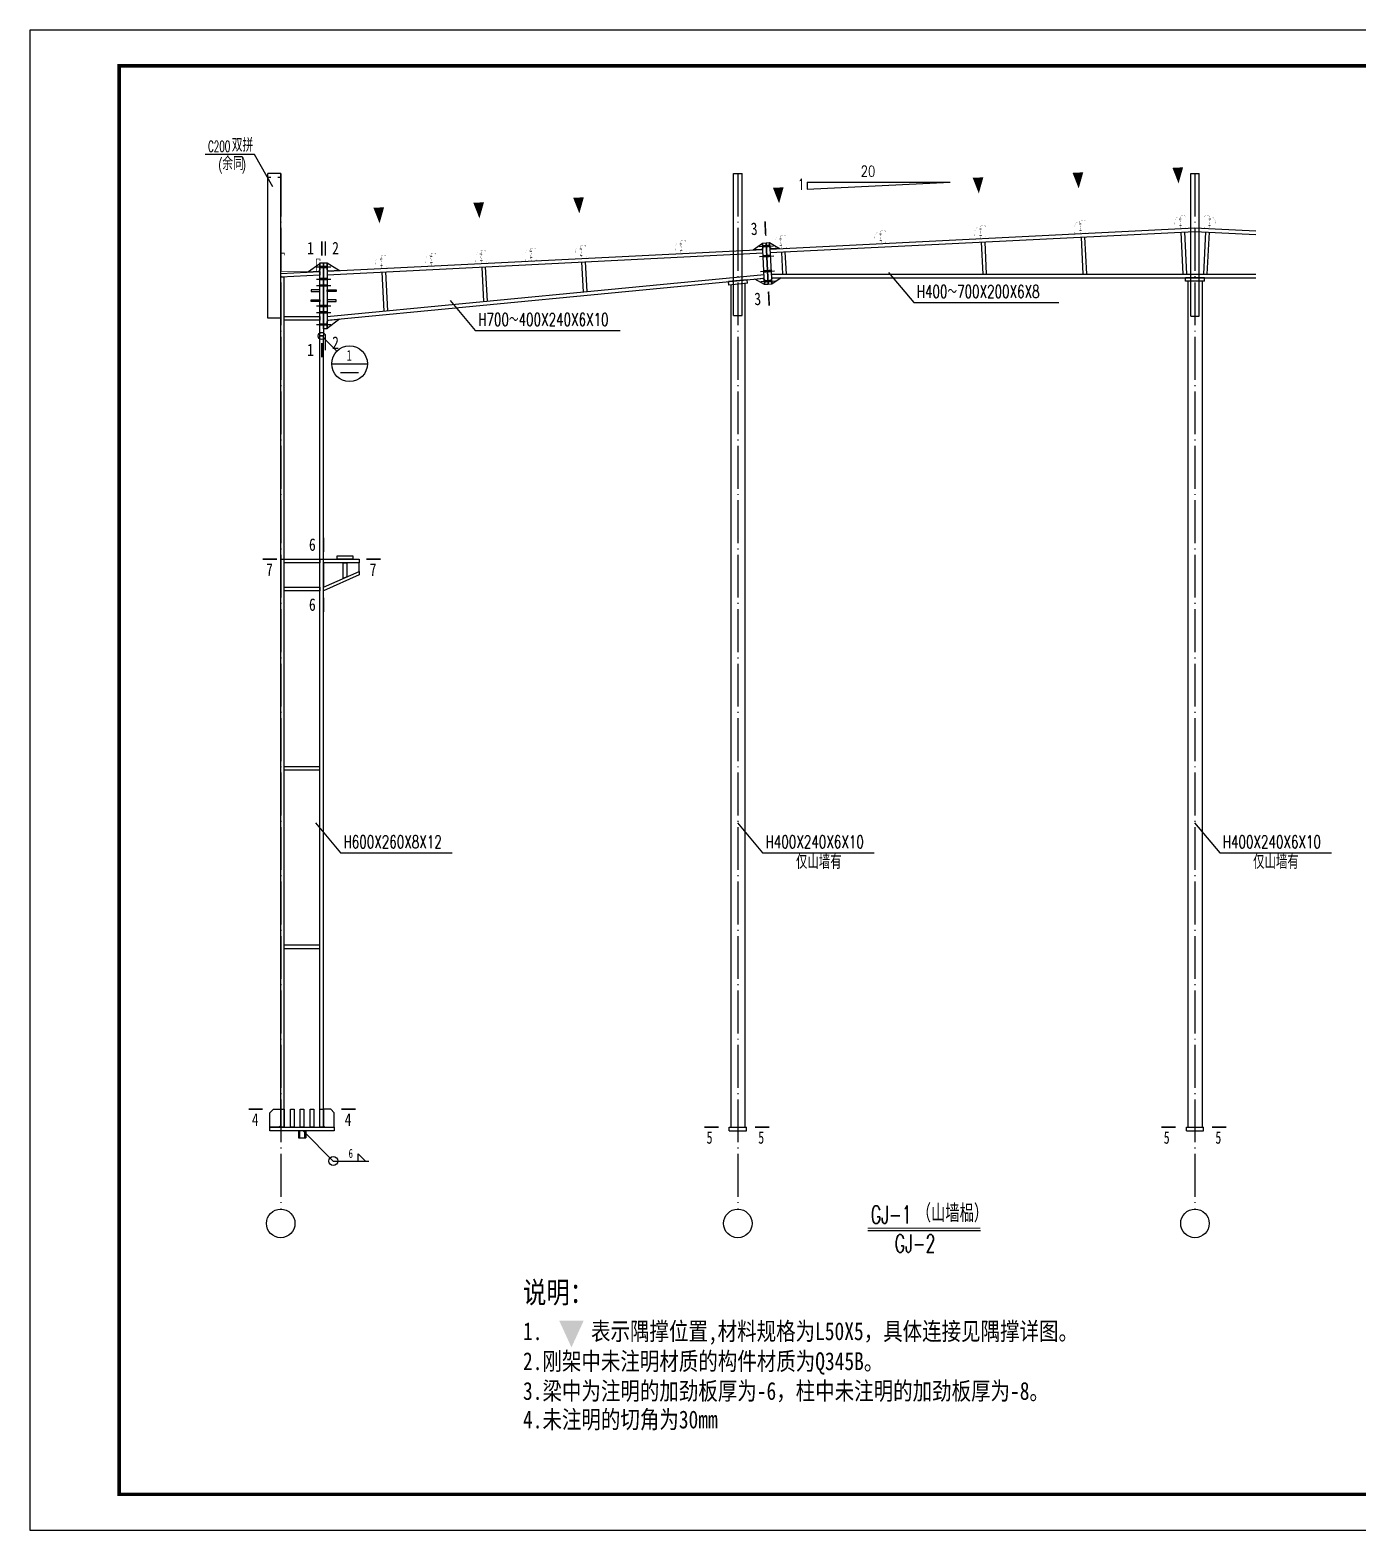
# Model space of a CAD drawing. Extents: x 40002367 to 40460080, y 192184 to 372766.
# Drawn here: x 40385780 to 40422964, y 238378 to 280378 of the extents above; entities that cross this region are included whole.
import ezdxf
from ezdxf.enums import TextEntityAlignment as Align

# ---------------------------------------------------------------- set-up
doc = ezdxf.new("R2010")
doc.units = 0
doc.header["$LTSCALE"] = 1000
doc.header["$MEASUREMENT"] = 0
doc.linetypes.add('ACAD_ISO04W100', pattern=[30.5, 24, -3, 0.5, -3])
doc.layers.get('0').update_dxf_attribs({"linetype": 'CONTINUOUS'})
for name, color, linetype in [('10', 7, 'CONTINUOUS'), ('112', 253, 'CONTINUOUS'), ('114', 2, 'CONTINUOUS'), ('116', 1, 'CONTINUOUS'), ('13', 2, 'CONTINUOUS'), ('14', 2, 'CONTINUOUS'), ('DIM', 3, 'CONTINUOUS'), ('DOTE', 1, 'ACAD_ISO04W100'), ('PUB_TEXT', 7, 'CONTINUOUS'), ('PUB_TITLE', 4, 'CONTINUOUS'), ('墙线', 30, 'CONTINUOUS'), ('墙线__粗线', 7, 'CONTINUOUS'), ('柱子', 3, 'CONTINUOUS'), ('标注', 4, 'CONTINUOUS'), ('檩托', 151, 'CONTINUOUS'), ('法兰板', 2, 'CONTINUOUS'), ('焊缝标注', 253, 'CONTINUOUS'), ('索引符号标注', 253, 'CONTINUOUS'), ('隅撑', 1, 'CONTINUOUS')]:
    doc.layers.add(name, color=color, linetype=linetype)
doc.layers.add('PUB_WINDW', color=7, linetype='CONTINUOUS', plot=False)
doc.styles.add('-宋体', font='', dxfattribs={"width": 0.8})
doc.styles.add('_HZTXT', font='txt.shx', dxfattribs={"width": 0.8, "bigfont": 'hztxt.shx'})
doc.styles.add('_SIMPLEX', font='SIMPLEX', dxfattribs={"width": 0.8})
doc.styles.add('_TXT', font='SIMPLEX.shx', dxfattribs={"width": 0.6})
doc.styles.add('DIM_FONT', font='SIMPLEX.shx', dxfattribs={"width": 0.8})
doc.styles.add('DX', font='romans.shx', dxfattribs={"bigfont": 'hztxt.shx'})
doc.styles.get('-宋体').set_extended_font_data('SimSun')

# ---------------------------------------------------------------- blocks, each defined once
blk = doc.blocks.new('A$C097124DE')
at = {"layer": '檩托'}
for points, const_width in [([(90, 5), (81, 184), (75, 184), (76, 157), (28, 155), (1, 109), (6, 1), (90, 5)], 1), ([(65, 139), (98, 140)], 10), ([(69, 49), (103, 50)], 10), ([(76, 157), (84, 4)], 1)]:
    blk.add_lwpolyline(points, dxfattribs=dict(at, const_width=const_width))
at = {"layer": '檩托', "const_width": 1}
blk.add_lwpolyline([(159, 28), (160, 8), (90, 5), (81, 184), (151, 188), (152, 168), (149, 168), (148, 185), (83, 182), (92, 7), (157, 11), (156, 28)], close=True, dxfattribs=at)
blk = doc.blocks.new('A$C351B0861')
at = {"layer": '隅撑'}
blk.add_lwpolyline([(150, 444, 300, 0, 0), (172, 0, 0, 0, 0)], format="xyseb", dxfattribs=at)

msp = doc.modelspace()

# ---------------------------------------------------------------- linework, layer by layer
for p, q in [((40392439.1, 272313.1), (40392439.1, 276359.1)), ((40392799.1, 276359.1), (40392439.1, 276359.1)), ((40392439.1, 276259), (40392519.5, 276259)), ((40392718.6, 276259), (40392799.1, 276259)), ((40392799.1, 272313.1), (40392799.1, 276359.1)), ((40405479.1, 276359.1), (40405719.2, 276359.1)), ((40405479.1, 272388.5, -212.1), (40405479.1, 276359.1, -200)), ((40405719.2, 272388.5, -212.1), (40405719.2, 276359.1, -200)), ((40407540.2, 276118.5), (40407540.2, 275918.5)), ((40407540.2, 276118.5), (40411540.2, 276118.5)), ((40407540.2, 275918.5), (40411540.2, 276118.5)), ((40418279.1, 276359.1), (40418519.2, 276359.1)), ((40418279.1, 272368.4, -408.2), (40418279.1, 276359.1, -200)), ((40418519.2, 272368.4, -408.2), (40418519.2, 276359.1, -200)), ((40418004.6, 274719.2), (40418063.5, 273540.8)), ((40418104.4, 274724.2), (40418163.6, 273540.8)), ((40418693.7, 274724.2), (40418634.5, 273540.8)), ((40418793.6, 274719.2), (40418734.7, 273540.8)), ((40412411.6, 274439.6), (40412456.5, 273540.4)), ((40412511.4, 274444.5), (40412556.6, 273540.4)), ((40415208.1, 274579.4), (40415260, 273540.6)), ((40415307.9, 274584.4), (40415360.1, 273540.6)), ((40401225.5, 273880.3), (40401267.4, 273042.4)), ((40401325.4, 273885.2), (40401367.1, 273052)), ((40406818.5, 274159.9), (40406849.5, 273540.1)), ((40406918.4, 274164.9), (40406949.7, 273540.1)), ((40395632.5, 273600.6), (40395687.3, 272504.9)), ((40395732.4, 273605.6), (40395786.9, 272514.5)), ((40398429, 273740.4), (40398477.4, 272773.7)), ((40398528.9, 273745.4), (40398577, 272783.3)), ((40405399.1, 273241.5, -213.4), (40405399.1, 249659.1, -349.5)), ((40405799.1, 273280, -213.3), (40405799.1, 249659.1, -350)), ((40418199.1, 273342.9, -409.4), (40418199.1, 249659.1, -349.5)), ((40418599.1, 273342.9, -409.4), (40418599.1, 249659.1, -350)), ((40392799.1, 272313.1), (40392439.1, 272313.1)), ((40405479.1, 272388.5, -212.1), (40405719.2, 272388.5, -212.1)), ((40418279.1, 272368.4, -408.2), (40418519.2, 272368.4, -408.2)), ((40392899.1, 259759.1), (40393899.1, 259759.1)), ((40392899.1, 259659.1), (40393899.1, 259659.1)), ((40392899.1, 254759.1), (40393899.1, 254759.1)), ((40392899.1, 254659.1), (40393899.1, 254659.1)), ((40405359.1, 249559.1), (40405839.1, 249559.1)), ((40418159.1, 249559.1), (40418639.1, 249559.1)), ((40409238.6, 246767.3, 200), (40412392.9, 246767.3, 200))]:
    msp.add_line(p, q)
at = {"layer": '10', "const_width": 45}
for points in [[(40406360.1, 275018.1), (40406380.1, 274618.6)], [(40393949.1, 274460.4), (40393949.1, 274060.4)], [(40394049.1, 274460.4), (40394049.1, 274060.4)], [(40406478.2, 272656.4), (40406458.2, 273055.9)], [(40394049.1, 271411.5), (40394049.1, 271811.5)], [(40393949.1, 271211.5), (40393949.1, 271611.5)], [(40393999.1, 266159.1), (40393999.1, 265759.1)], [(40392299.1, 265559.1), (40392699.1, 265559.1)], [(40395599.1, 265559.1), (40395199.1, 265559.1)], [(40393999.1, 264079.1), (40393999.1, 264479.1)], [(40391899.1, 250159.1), (40392299.1, 250159.1)], [(40394899.1, 250159.1), (40394499.1, 250159.1)]]:
    msp.add_lwpolyline(points, dxfattribs=at)
at = {"layer": '10', "const_width": 45, "elevation": -2.1}
for points in [[(40404659.1, 249659), (40405059.1, 249659)], [(40406477.5, 249659), (40406077.5, 249659)], [(40417459.1, 249659), (40417859.1, 249659)], [(40419277.5, 249659), (40418877.5, 249659)]]:
    msp.add_lwpolyline(points, dxfattribs=at)
at = {"layer": '112'}
for centre in [(40392799.1, 246961.3), (40405599.1, 246961.3), (40418399.1, 246961.3)]:
    msp.add_circle(centre, 400, dxfattribs=at)
at = {"layer": '114'}
for p, q in [((40406194.8, 274319), (40406594.3, 274338.9)), ((40406208.8, 274039.3), (40406608.3, 274059.3)), ((40393799.1, 273744.1), (40394199.1, 273744.1)), ((40406230, 273615.3), (40406629.5, 273635.3)), ((40393799.1, 273403.9), (40394199.1, 273403.9)), ((40393799.1, 273223.9), (40394199.1, 273223.9)), ((40406244, 273335.6), (40406643.5, 273355.6)), ((40393799.1, 272652), (40394199.1, 272652)), ((40393799.1, 272472), (40394199.1, 272472)), ((40393799.1, 272131.5), (40394199.1, 272131.5))]:
    msp.add_line(p, q, dxfattribs=at)
at = {"layer": '114', "color": 1, "const_width": 70}
for points in [[(40406294.7, 274324), (40406494.5, 274333.9)], [(40406308.7, 274044.3), (40406508.4, 274054.3)], [(40393899.1, 273744.1), (40394099.1, 273744.1)], [(40393899.1, 273403.9), (40394099.1, 273403.9)], [(40406329.9, 273620.3), (40406529.6, 273630.3)], [(40393899.1, 273223.9), (40394099.1, 273223.9)], [(40406343.9, 273340.6), (40406543.6, 273350.6)], [(40393899.1, 272652), (40394099.1, 272652)], [(40393899.1, 272472), (40394099.1, 272472)], [(40393899.1, 272131.5), (40394099.1, 272131.5)]]:
    msp.add_lwpolyline(points, dxfattribs=at)
at = {"layer": '116'}
for points in [[(40393299.1, 249559.1), (40393299.1, 249359.1)], [(40393329.1, 249559.1), (40393329.1, 249359.1)], [(40393469.1, 249559.1), (40393469.1, 249359.1)], [(40393499.1, 249559.1), (40393499.1, 249359.1)], [(40393299.1, 249359.1), (40393499.1, 249359.1)]]:
    msp.add_lwpolyline(points, dxfattribs=at)
at = {"layer": '13'}
for p, q in [((40405359.1, 249559.1, 4.1), (40405359.1, 249659.1, 4.1)), ((40405359.1, 249659.1, 4.1), (40405839.1, 249659.1, 4.1)), ((40405839.1, 249559.1, 4.1), (40405839.1, 249659.1, 4.1)), ((40418159.1, 249559.1, 4.1), (40418159.1, 249659.1, 4.1)), ((40418159.1, 249659.1, 4.1), (40418639.1, 249659.1, 4.1)), ((40418639.1, 249559.1, 4.1), (40418639.1, 249659.1, 4.1))]:
    msp.add_line(p, q, dxfattribs=at)
at = {"layer": '14'}
for points in [[(40406029.5, 274220.6), (40406290.2, 274413.8)], [(40406297.2, 274274), (40406259.2, 274232.1)], [(40406290.2, 274413.8), (40406390.1, 274418.8)], [(40406348.4, 273250.7), (40406290.2, 274413.8)], [(40406290.2, 274413.8), (40406297.2, 274274)], [(40406390.1, 274418.8), (40406490, 274423.8)], [(40406390.1, 274418.8), (40406448.2, 273255.7)], [(40406448.2, 273255.7), (40406390.1, 274418.8)], [(40406490, 274423.8), (40406548.1, 273260.7)], [(40406496.9, 274284), (40406490, 274423.8)], [(40406490, 274423.8), (40406768.6, 274257.5)], [(40406538.9, 274246.1), (40406496.9, 274284)], [(40393549.5, 273596.6), (40393899.1, 273844.1)], [(40393899.1, 271811.5), (40393899.1, 273860.4)], [(40393899.1, 273860.4), (40393999.1, 273860.4)], [(40393899.1, 273844.1), (40393899.1, 273654.1)], [(40393999.1, 273860.4), (40393999.1, 271811.5)], [(40393999.1, 272011.5), (40393999.1, 273860.4)], [(40393999.1, 273860.4), (40394099.1, 273860.4)], [(40394099.1, 273860.4), (40394099.1, 272011.5)], [(40394099.1, 273664.1), (40394099.1, 273854.1)], [(40394099.1, 273854.1), (40394448.6, 273641.5)], [(40406259.2, 274232.1), (40406029.5, 274220.6)], [(40406768.6, 274257.5), (40406538.9, 274246.1)], [(40392799.1, 273559.1), (40393899.1, 273614.1)], [(40392799.1, 273458.9), (40392799.1, 273559.1)], [(40393899.1, 273513.9), (40392799.1, 273458.9)], [(40393859.1, 273612.1), (40393549.5, 273596.6)], [(40393899.1, 273654.1), (40393859.1, 273612.1)], [(40393899.1, 273614.1), (40393899.1, 273513.9)], [(40394139, 273626.1), (40394099.1, 273664.1)], [(40394448.6, 273641.5), (40394139, 273626.1)], [(40406070.6, 273404.6), (40406299.6, 273426.6)], [(40406299.6, 273426.6), (40406341.4, 273390.5)], [(40406541.1, 273400.1), (40406579.1, 273440.1)], [(40406809.1, 273440.1), (40406548.1, 273260.3)], [(40406579.1, 273440.1), (40406809.1, 273440.1)], [(40393899.1, 273103.9), (40393649.1, 273103.9)], [(40393649.1, 273103.9), (40393649.1, 273053.9)], [(40393649.1, 273053.9), (40393899.1, 273053.9)], [(40393899.1, 273053.9), (40393899.1, 273103.9)], [(40394099.1, 273103.9), (40394349.1, 273103.9)], [(40394099.1, 273053.9), (40394099.1, 273103.9)], [(40394349.1, 273053.9), (40394099.1, 273053.9)], [(40394349.1, 273103.9), (40394349.1, 273053.9)], [(40406348.4, 273250.7), (40406070.6, 273404.6)], [(40406341.4, 273390.5), (40406348.4, 273250.7)], [(40406448.2, 273255.7), (40406348.4, 273250.7)], [(40406548.1, 273260.7), (40406448.2, 273255.7)], [(40406548.1, 273260.3), (40406541.1, 273400.1)], [(40393649.1, 272772), (40393649.1, 272822)], [(40393649.1, 272822), (40393899.1, 272822)], [(40393899.1, 272772), (40393649.1, 272772)], [(40393899.1, 272822), (40393899.1, 272772)], [(40394349.1, 272822), (40394099.1, 272822)], [(40394099.1, 272822), (40394099.1, 272772)], [(40394099.1, 272772), (40394349.1, 272772)], [(40394349.1, 272772), (40394349.1, 272822)], [(40392899.1, 272351.7), (40393899.1, 272351.7)], [(40392899.1, 272251.7), (40392899.1, 272351.7)], [(40393899.1, 272251.7), (40392899.1, 272251.7)], [(40393899.1, 272351.7), (40393899.1, 272251.7)], [(40394447.5, 272285.1), (40394099.1, 272021.5)], [(40394099.1, 272211.5), (40394138.9, 272255.3)], [(40394099.1, 272021.5), (40394099.1, 272211.5)], [(40394138.9, 272255.3), (40394447.5, 272285.1)], [(40393999.1, 271811.5), (40393899.1, 271811.5)], [(40394099.1, 272011.5), (40393999.1, 272011.5)], [(40392899.1, 265559.1), (40393899.1, 265559.1)], [(40392899.1, 265459.1), (40392899.1, 265559.1)], [(40393899.1, 265459.1), (40392899.1, 265459.1)], [(40393899.1, 265559.1), (40393899.1, 265459.1)], [(40393999.1, 265559.1), (40394999.1, 265559.1)], [(40393999.1, 265459.1), (40393999.1, 265559.1)], [(40394999.1, 265459.1), (40393999.1, 265459.1)], [(40393999.1, 265459.1), (40393999.1, 264779.1)], [(40394999.1, 265459.1), (40393999.1, 265459.1)], [(40394379.1, 265659.1), (40394819.1, 265659.1)], [(40394379.1, 265559.1), (40394379.1, 265659.1)], [(40394819.1, 265559.1), (40394379.1, 265559.1)], [(40394549.1, 265021.1), (40394549.1, 265459.1)], [(40394549.1, 265459.1), (40394649.1, 265459.1)], [(40394649.1, 265459.1), (40394649.1, 265065.1)], [(40394819.1, 265659.1), (40394819.1, 265559.1)], [(40394999.1, 265559.1), (40394999.1, 265459.1)], [(40394999.1, 265219.1), (40394999.1, 265459.1)], [(40393999.1, 264779.1), (40394999.1, 265219.1)], [(40393999.1, 264779.1), (40394999.1, 265219.1)], [(40394999.1, 265119.1), (40393999.1, 264679.1)], [(40394649.1, 265065.1), (40394549.1, 265021.1)], [(40394999.1, 265219.1), (40394999.1, 265119.1)], [(40392899.1, 264779.1), (40393899.1, 264779.1)], [(40392899.1, 264679.1), (40392899.1, 264779.1)], [(40393899.1, 264679.1), (40392899.1, 264679.1)], [(40393899.1, 264779.1), (40393899.1, 264679.1)], [(40393999.1, 264679.1), (40393999.1, 264779.1)], [(40392499.1, 250059.1), (40392599.1, 250159.1)], [(40392499.1, 249659.1), (40392499.1, 250059.1)], [(40392599.1, 250159.1), (40392799.1, 250159.1)], [(40392799.1, 250159.1), (40392799.1, 249699.1)], [(40392799.1, 249659.1), (40392799.1, 250159.1)], [(40392799.1, 250159.1), (40392899.1, 250159.1)], [(40392899.1, 250159.1), (40392899.1, 249659.1)], [(40393074.1, 249659.1), (40393074.1, 250159.1)], [(40393074.1, 250159.1), (40393174.1, 250159.1)], [(40393174.1, 250159.1), (40393174.1, 249659.1)], [(40393349.1, 249659.1), (40393349.1, 250159.1)], [(40393349.1, 250159.1), (40393449.1, 250159.1)], [(40393449.1, 250159.1), (40393449.1, 249659.1)], [(40393624.1, 249659.1), (40393624.1, 250159.1)], [(40393624.1, 250159.1), (40393724.1, 250159.1)], [(40393724.1, 250159.1), (40393724.1, 249659.1)], [(40393899.1, 249659.1), (40393899.1, 250159.1)], [(40393899.1, 250159.1), (40393999.1, 250159.1)], [(40393999.1, 250159.1), (40393999.1, 249699.1)], [(40394199.1, 250159.1), (40393999.1, 250159.1)], [(40393999.1, 250159.1), (40393999.1, 249659.1)], [(40394299.1, 250059.1), (40394199.1, 250159.1)], [(40394299.1, 249659.1), (40394299.1, 250059.1)], [(40392499.1, 249559.1), (40392499.1, 249659.1)], [(40392499.1, 249659.1), (40394299.1, 249659.1)], [(40392759.1, 249659.1), (40392499.1, 249659.1)], [(40394299.1, 249559.1), (40392499.1, 249559.1)], [(40392799.1, 249699.1), (40392759.1, 249659.1)], [(40392899.1, 249659.1), (40392799.1, 249659.1)], [(40393174.1, 249659.1), (40393074.1, 249659.1)], [(40393449.1, 249659.1), (40393349.1, 249659.1)], [(40393724.1, 249659.1), (40393624.1, 249659.1)], [(40393999.1, 249659.1), (40393899.1, 249659.1)], [(40393999.1, 249699.1), (40394039.1, 249659.1)], [(40394039.1, 249659.1), (40394299.1, 249659.1)], [(40394299.1, 249659.1), (40394299.1, 249559.1)]]:
    msp.add_lwpolyline(points, dxfattribs=at)
at = {"layer": 'DOTE', "ltscale": 0.05}
for p, q in [((40392799.1, 276359.1), (40392799.1, 247361.3)), ((40405599.1, 276359.1), (40405599.1, 247361.3)), ((40418399.1, 276359.1), (40418399.1, 247361.3))]:
    msp.add_line(p, q, dxfattribs=at)
at = {"layer": 'PUB_TEXT'}
for p, q in [((40392069.5, 276895.3, 200), (40390689, 276895.3, 200)), ((40392575.5, 275985.7, 200), (40392069.5, 276895.3, 200))]:
    msp.add_line(p, q, dxfattribs=at)
at = {"layer": 'PUB_TITLE'}
msp.add_lwpolyline([(40385779.9, 238378), (40460079.9, 238378), (40460079.9, 280378), (40385779.9, 280378)], close=True, dxfattribs=at)
at = {"layer": 'PUB_TITLE', "const_width": 100}
msp.add_lwpolyline([(40388279.9, 239378), (40459079.9, 239378), (40459079.9, 279378), (40388279.9, 279378)], close=True, dxfattribs=at)
at = {"layer": 'PUB_WINDW', "const_width": 33.3, "elevation": 200}
msp.add_lwpolyline([(40409238.6, 246830.2), (40412392.9, 246830.2)], dxfattribs=at)
at = {"layer": '墙线', "const_width": 20}
msp.add_lwpolyline([(40392899.1, 274069.1), (40392899.1, 274129.1), (40392799.1, 274129.1), (40392799.1, 273609.1), (40393799.1, 273609.1), (40393799.1, 273969.1), (40393899.1, 273969.1), (40393899.1, 273907)], dxfattribs=at)
at = {"layer": '墙线__粗线'}
msp.add_circle((40393949.1, 271811.5), 100, dxfattribs=at)
at = {"layer": '柱子'}
for points in [[(40406498.9, 274244.1), (40418399.1, 274839.1)], [(40406503.9, 274144.2), (40418399.1, 274738.9)], [(40418399.1, 274839.1), (40420098.7, 274754.1)], [(40418399.1, 274738.9), (40420098.7, 274654)], [(40394099.1, 273624.1), (40406299.2, 274234.1)], [(40394099.1, 273523.9), (40406304.2, 274134.2)], [(40392799.1, 273458.9), (40392899.1, 273463.9)], [(40392799.1, 265559.1), (40392799.1, 273458.9)], [(40392899.1, 265559.1), (40392899.1, 273463.9)], [(40394099.1, 272352), (40406334.4, 273530.4)], [(40394099.1, 272251.5), (40406339.4, 273430.5)], [(40406534.1, 273540.1), (40418399.1, 273540.8)], [(40406539.1, 273440.1), (40418399.1, 273440.8)], [(40418399.1, 273540.8), (40420098.7, 273540.7)], [(40418399.1, 273440.8), (40420098.7, 273440.7)], [(40393899.1, 265559.1), (40393899.1, 271811.5)], [(40393899.1, 271811.5), (40393999.1, 271811.5)], [(40393999.1, 265559.1), (40393999.1, 271811.5)], [(40392799.1, 249659.1), (40392799.1, 265559.1)], [(40392799.1, 265559.1), (40392899.1, 265559.1)], [(40392899.1, 249659.1), (40392899.1, 265559.1)], [(40392899.1, 265559.1), (40393899.1, 265559.1)], [(40393899.1, 249659.1), (40393899.1, 265559.1)], [(40393899.1, 265559.1), (40393999.1, 265559.1)], [(40393999.1, 249659.1), (40393999.1, 265559.1)]]:
    msp.add_lwpolyline(points, dxfattribs=at)
at = {"layer": '标注'}
for p, q in [((40409820, 273587.8), (40410524.6, 272745)), ((40397541.9, 272803.1), (40398246.6, 271960.3)), ((40410524.6, 272745), (40414583.6, 272745)), ((40398246.6, 271960.3), (40402305.6, 271960.3)), ((40393771.6, 258178.5, -597.1), (40394476.3, 257335.7, -597.1)), ((40405588.5, 258178.5, -597.1), (40406293.2, 257335.7, -597.1)), ((40418388.5, 258178.5, -597.1), (40419093.2, 257335.7, -597.1)), ((40394476.3, 257335.7, -597.1), (40397603.7, 257335.7, -597.1)), ((40406293.2, 257335.7, -597.1), (40409420.6, 257335.7, -597.1)), ((40419093.2, 257335.7, -597.1), (40422220.6, 257335.7, -597.1))]:
    msp.add_line(p, q, dxfattribs=at)
at = {"layer": '法兰板'}
for p, q in [((40418133.9, 273342.9, -195.8), (40418133.9, 273440.8)), ((40418663, 273440.8), (40418133.9, 273440.8)), ((40418663, 273342.9, -195.8), (40418663, 273440.8)), ((40405861.5, 273384.4), (40405334.8, 273333.7)), ((40405344.1, 273236.2, -195.9), (40405334.8, 273333.7)), ((40405870.9, 273287, -195.9), (40405344.1, 273236.2, -195.9)), ((40405870.9, 273287, -195.9), (40405861.5, 273384.4)), ((40418663, 273342.9, -195.8), (40418133.9, 273342.9, -195.8))]:
    msp.add_line(p, q, dxfattribs=at)
at = {"layer": '焊缝标注'}
for p, q in [((40393424.1, 249559.1), (40394270.2, 248708.2)), ((40394270.2, 248708.2), (40395270.2, 248708.2)), ((40394970.2, 248908.2), (40395170.2, 248708.2)), ((40394970.2, 248708.2), (40394970.2, 248908.2))]:
    msp.add_line(p, q, dxfattribs=at)
msp.add_circle((40394270.2, 248708.2), 125, dxfattribs=at)
msp.add_solid([(40393424.1, 249559.1), (40393483.9, 249477.6), (40393505.2, 249498.7)], dxfattribs=at)
at = {"layer": '索引符号标注'}
for p, q in [((40394019.8, 271740.8), (40394373.3, 271387.2)), ((40394226.9, 271033.7), (40395226.9, 271033.7)), ((40394476.9, 270783.7), (40394976.9, 270783.7))]:
    msp.add_line(p, q, dxfattribs=at)
msp.add_circle((40394726.9, 271033.7), 500, dxfattribs=at)
at = {"layer": '隅撑', "color": 1, "elevation": -742.2}
msp.add_lwpolyline([(40400940.7, 243490.9, 0, 685.7, 0), (40400940.7, 244239.9, 685.7, 685.7, 0)], format="xyseb", dxfattribs=at)

# ---------------------------------------------------------------- block references
for p in [(40412174.6, 275801.9, 400), (40414971.1, 275941.7, 400), (40417767.6, 276081.5, 400), (40406581.6, 275522.2, 400), (40395395.6, 274962.9, 400), (40398192.1, 275102.7, 400), (40400988.6, 275242.6, 400)]:
    msp.add_blockref('A$C351B0861', p)
at = {"yscale": 1.992769337088146, "zscale": 1.992769337088146}
for p, xscale in [((40417820.7, 274809.7, 0), 1.992769337088146), ((40418977.5, 274809.7, 0), -1.992769337088146), ((40409431.2, 274390.2, 0), 1.992769337088146), ((40412227.7, 274530, 0), 1.992769337088146), ((40415024.2, 274669.9, 0), 1.992769337088146), ((40399643.4, 273900.8, 0), 1.992769337088146), ((40401041.6, 273970.7, 0), 1.992769337088146), ((40403838.1, 274110.6, 0), 1.992769337088146), ((40406634.6, 274250.4, 0), 1.992769337088146), ((40395448.6, 273691.1, 0), 1.992769337088146), ((40396846.9, 273761, 0), 1.992769337088146), ((40398245.1, 273830.9, 0), 1.992769337088146)]:
    msp.add_blockref('A$C097124DE', p, dxfattribs=dict(at, xscale=xscale))

# ---------------------------------------------------------------- texts
at = {"style": 'DIM_FONT', "width": 0.8}
for s, p in [('20', (40409036.5, 276274)), ('1', (40407271.2, 275907.2))]:
    msp.add_text(s, height=300, dxfattribs=at).set_placement(p)
at = {"layer": '10', "width": 0.810003}
for p, p2 in [((40405970.8, 274633.7), (40406159.6, 274643.1)), ((40406068.9, 272671.5), (40406257.7, 272680.9))]:
    msp.add_text('3', height=350, rotation=2.8622, dxfattribs=at).set_placement(p, p2, align=Align.FIT)
at = {"layer": '10'}
for s, width, p, p2 in [('1', 1.619999, (40393541.1, 274095.9), (40393730.1, 274095.9)), ('2', 0.81, (40394241.1, 274095.9), (40394430.1, 274095.9)), ('2', 0.81, (40394241.1, 271447), (40394430.1, 271447)), ('1', 1.619999, (40393541.1, 271247), (40393730.1, 271247)), ('6', 0.810003, (40393591.1, 265794.6), (40393780.1, 265794.6)), ('7', 0.81, (40392391.1, 265094.6), (40392580.1, 265094.6)), ('7', 0.81, (40395291.1, 265094.6), (40395480.1, 265094.6)), ('6', 0.81, (40393591.1, 264114.6), (40393780.1, 264114.6)), ('4', 0.81, (40391991.1, 249694.6), (40392180.1, 249694.6)), ('4', 0.81, (40394591.1, 249694.6), (40394780.1, 249694.6))]:
    msp.add_text(s, height=350, dxfattribs=dict(at, width=width)).set_placement(p, p2, align=Align.FIT)
at = {"layer": '10', "width": 0.7}
for p in [(40404723.5, 249194.5, -2.1), (40406169.8, 249194.5, -2.1), (40417523.5, 249194.5, -2.1), (40418969.8, 249194.5, -2.1)]:
    msp.add_text('5', height=350, dxfattribs=at).set_placement(p)
at = {"layer": 'DIM', "style": '-宋体', "width": 0.8}
for s, height, p in [('说明：', 600, (40399583.8, 244730.9, -742.2)), ('1.     表示隅撑位置,材料规格为L50X5，具体连接见隅撑详图。', 500, (40399583.8, 243693.6, -742.2)), ('2.刚架中未注明材质的构件材质为Q345B。', 500, (40399583.8, 242854.7, -742.2)), ('3.梁中为注明的加劲板厚为-6，柱中未注明的加劲板厚为-8。', 500, (40399583.8, 242022.2, -742.2)), ('4.未注明的切角为30mm', 500, (40399583.8, 241223.2, -742.2))]:
    msp.add_text(s, height=height, dxfattribs=at).set_placement(p)
at = {"layer": 'PUB_TEXT'}
for s, height, style, width, p in [('C200', 300, '_SIMPLEX', 0.6, (40390764, 276970.3, 200)), ('双拼', 375, '_HZTXT', 0.8, (40391429.9, 276970.3, 200)), ('(    )', 300, '_SIMPLEX', 0.6, (40391059.6, 276456.9, 200)), ('余同', 375, '_HZTXT', 0.8, (40391164.6, 276456.9, 200)), ('仅山墙有', 400, '_HZTXT', 0.8, (40407226.8, 256888.2, -397.1)), ('仅山墙有', 400, '_HZTXT', 0.8, (40420026.8, 256888.2, -397.1)), ('GJ-1', 500, '_TXT', 0.64, (40409324.4, 246955.9, 200)), ('（山墙榀）', 500, '_HZTXT', 0.8, (40410608.1, 246998.3, 200)), ('GJ-2', 500, '_TXT', 0.64, (40409992.5, 246148.3, 200))]:
    msp.add_text(s, height=height, dxfattribs=dict(at, style=style, width=width)).set_placement(p)
at = {"layer": '标注', "style": 'DX', "width": 0.7}
for s, p in [('H400～700X200X6X8', (40410607.3, 272879.6)), ('H700～400X240X6X10', (40398329.2, 272094.9)), ('H600X260X8X12', (40394558.9, 257470.4, -597.1)), ('H400X240X6X10', (40406375.9, 257470.4, -597.1)), ('H400X240X6X10', (40419175.9, 257470.4, -597.1))]:
    msp.add_text(s, height=350, dxfattribs=at).set_placement(p)
at = {"layer": '焊缝标注', "width": 0.735004}
msp.add_text('6', height=250, dxfattribs=at).set_placement((40394700.2, 248798.2), (40394822.7, 248798.2), align=Align.FIT)
at = {"layer": '索引符号标注', "width": 1.470001}
msp.add_text('1', height=300, dxfattribs=at).set_placement((40394642.9, 271117.7), (40394789.9, 271117.7), align=Align.FIT)

doc.saveas('drawing.dxf')
